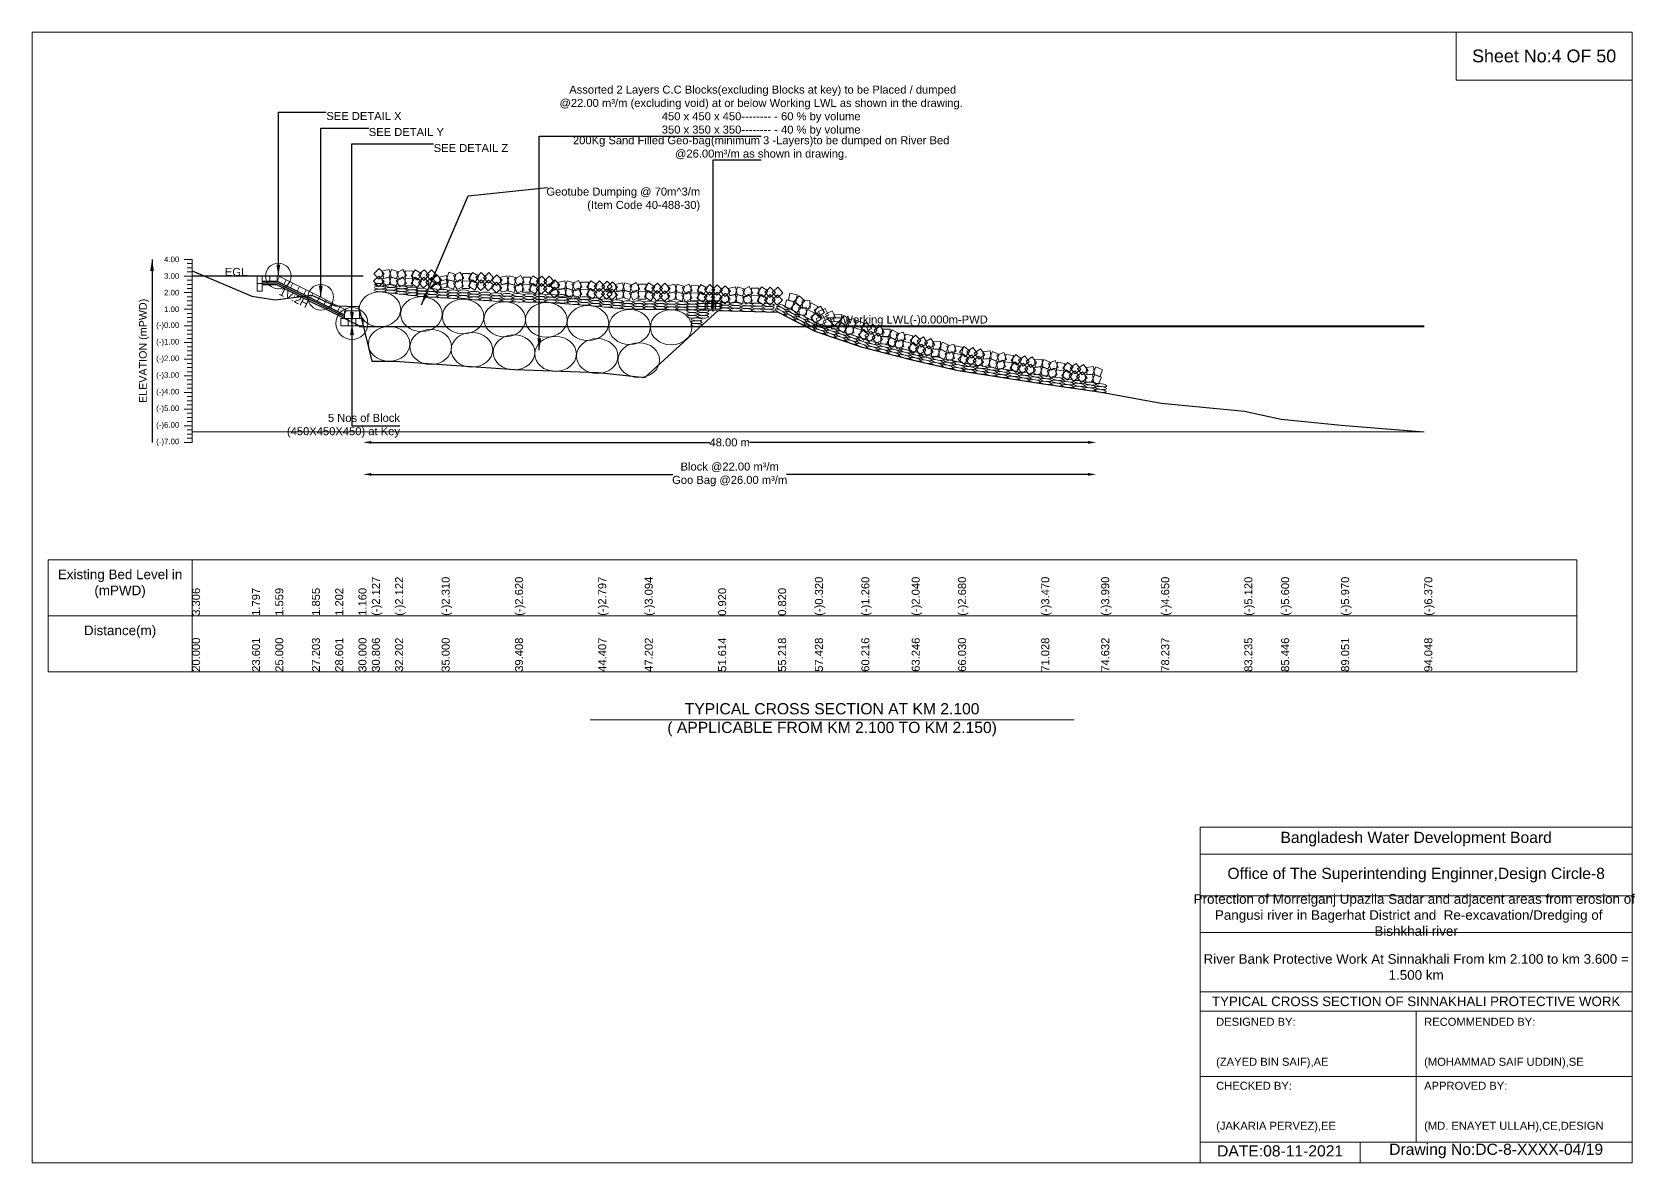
# Model space of a CAD drawing. Header units: inches. Extents: x 89000 to 380017, y -7071 to 0.
# Drawn here: x 145000 to 155017, y -7071 to 0 of the extents above; entities that cross this region are included whole.
import ezdxf

# ---------------------------------------------------------------- set-up
doc = ezdxf.new("R2010")
doc.units = ezdxf.units.IN
doc.header["$LTSCALE"] = 7
doc.header["$MEASUREMENT"] = 0
doc.header["$PDMODE"] = 3
for name, color, linetype, lineweight in [('Cross section Data Border', 7, 'Continuous', 9), ('Cross Section Labels', 7, 'Continuous', 9), ('Existing_Bed_Level for Xsection', 7, 'Continuous', 25), ('Long Section Labels', 7, 'Continuous', 9)]:
    doc.layers.add(name, color=color, linetype=linetype, lineweight=lineweight)
doc.styles.get("Standard").update_dxf_attribs({"font": 'arial.ttf'})
doc.dimstyles.new('Appron Lebeling Style', dxfattribs={"dimtxt": 50, "dimasz": 50, "dimexe": 0.18, "dimexo": 0.0625, "dimgap": 0.09, "dimtad": 0, "dimtih": 1, "dimtoh": 1, "dimdec": 4, "dimzin": 0, "dimdsep": 46, "dimtxsty": 'Standard', "dimcen": 0.09, "dimse1": 1, "dimse2": 1, "dimadec": 0, "dimazin": 0, "dimtfac": 1, "dimtdec": 4, "dimtofl": 0, "dimtmove": 0, "dimatfit": 3, "dimfxl": 1, "dimtolj": 1, "dimtzin": 0, "dimarcsym": 0})
doc.dimstyles.get("Standard").update_dxf_attribs({"dimtxt": 0.18, "dimasz": 0.18, "dimexe": 0.18, "dimexo": 0.0625, "dimgap": 0.09, "dimtad": 0, "dimtih": 1, "dimtoh": 1, "dimdec": 4, "dimzin": 0, "dimdsep": 46, "dimtxsty": 'Standard', "dimcen": 0.09, "dimadec": 0, "dimazin": 0, "dimtfac": 1, "dimtdec": 4, "dimtofl": 0, "dimtmove": 0, "dimatfit": 3, "dimfxl": 1, "dimtolj": 1, "dimtzin": 0, "dimarcsym": 0})

# ---------------------------------------------------------------- blocks, each defined once
blk = doc.blocks.new('*D33')
at = {"layer": 'Cross Section Labels', "color": 0, "lineweight": -2, "transparency": 16777216}
for p, q in [((147120, -2566), (149236, -2566)), ((151600, -2566), (149483, -2566))]:
    blk.add_line(p, q, dxfattribs=at)
at = {"layer": 'Cross Section Labels', "color": 0, "transparency": 16777216}
for points in [[(147120, -2557), (147120, -2574), (147070, -2566)], [(151600, -2557), (151600, -2574), (151650, -2566)]]:
    blk.add_solid(points, dxfattribs=at)
at = {"layer": 'Defpoints', "color": 0, "transparency": 16777216}
for p in [(147070, -1838), (151650, -2248), (151650, -2566)]:
    blk.add_point(p, dxfattribs=at)
at = {"layer": 'Cross Section Labels', "color": 0, "transparency": 16777216, "insert": (149360, -2566), "char_height": 50, "attachment_point": 5}
blk.add_mtext('\\A1;48.00 m', dxfattribs=at)
blk = doc.blocks.new('*D34')
at = {"layer": 'Cross Section Labels', "color": 0, "lineweight": -2, "transparency": 16777216}
for p, q in [((147120, -2766), (149004, -2766)), ((151600, -2766), (149715, -2766))]:
    blk.add_line(p, q, dxfattribs=at)
at = {"layer": 'Cross Section Labels', "color": 0, "transparency": 16777216}
for points in [[(147120, -2757), (147120, -2774), (147070, -2766)], [(151600, -2757), (151600, -2774), (151650, -2766)]]:
    blk.add_solid(points, dxfattribs=at)
at = {"layer": 'Defpoints', "color": 0, "transparency": 16777216}
for p in [(147070, -1838), (151650, -2248), (151650, -2766)]:
    blk.add_point(p, dxfattribs=at)
at = {"layer": 'Cross Section Labels', "color": 0, "transparency": 16777216, "insert": (149360, -2766), "char_height": 50, "attachment_point": 5}
blk.add_mtext('\\A1;Block @22.00 m³/m ^JGoo Bag @26.00 m³/m ', dxfattribs=at)

msp = doc.modelspace()

# ---------------------------------------------------------------- linework, layer by layer
at = {"layer": 'Cross section Data Border'}
msp.add_lwpolyline([(145100, -3300), (154654.46326, -3300), (154654.46326, -4000), (145100, -4000)], close=True, dxfattribs=at)
for points in [[(146000, -3300), (146000, -4000)], [(145100, -3650), (154654.46326, -3650)]]:
    msp.add_lwpolyline(points, dxfattribs=at)
at = {"layer": 'Cross Section Labels'}
for p, q in [((147174.07948, -1624.32), (147433.40111, -1654.43738)), ((147433.40111, -1654.43738), (147694.07948, -1669.43971)), ((147694.07948, -1669.43971), (147954.07948, -1687.53197)), ((147954.07948, -1687.53197), (148214.07948, -1690.19539)), ((148214.07948, -1690.19539), (148474.07948, -1710.42268)), ((148474.07948, -1710.42268), (148734.07948, -1734.6351)), ((148734.07948, -1734.6351), (148994.07948, -1736.66702)), ((148994.07948, -1736.66702), (149287.85097, -1741.84)), ((153700.97746, -2500), (146000, -2500))]:
    msp.add_line(p, q, dxfattribs=at)
for points in [[(145000, 0), (155000, 0), (155000, -7071), (145000, -7071)], [(153900, 0), (155000, 0), (155000, -300), (153900, -300)], [(150014.7762, -1837.52), (150064.7762, -1787.52), (149964.7762, -1787.52)]]:
    msp.add_lwpolyline(points, close=True, dxfattribs=at)
for points in [[(148488, -4300), (150000, -4300), (151512, -4300)], [(152300, -7071), (152300, -4971), (155000, -4971)], [(152300, -5141), (155000, -5141)], [(152300, -5401), (155000, -5401)], [(152300, -5631), (155000, -5631)], [(152300, -6001), (155000, -6001)], [(152300, -6121), (155000, -6121)], [(153650, -6121), (153650, -6941)], [(152300, -6531), (155000, -6531)], [(152300, -6941), (155000, -6941)], [(153300, -6941), (153300, -7071)]]:
    msp.add_lwpolyline(points, dxfattribs=at)
for centre, radius in [((146539.1762, -1525.52), 80), ((146804.3762, -1658.12), 80), ((146999.3762, -1821.92), 100)]:
    msp.add_circle(centre, radius, dxfattribs=at)
for centre in [(147174.07948, -1733.52), (147433.40111, -1763.63738), (147694.07948, -1778.63971), (147954.07948, -1796.73197), (148214.07948, -1799.39539), (148474.07948, -1819.62268), (148734.07948, -1843.8351), (148994.07948, -1845.86702), (147231.76719, -1949.528), (147491.76719, -1968.84689), (147749.13576, -1986.94627), (148011.76719, -2003.1239), (148271.76719, -2012.32958), (148531.76719, -2026.19383), (148791.76719, -2051.4462)]:
    msp.add_ellipse(centre, major_axis=(-130, 0), ratio=0.84, dxfattribs=at)
at = {"layer": 'Existing_Bed_Level for Xsection'}
for points in [[(146000, -1493.696), (146374.48813, -1650.632), (146520, -1675.384), (146749.10587, -1644.6), (146894.47273, -1712.512), (147040, -1716.88), (147123.80773, -2058.728), (147269.05838, -2058.208), (147560, -2077.76), (148018.44458, -2110), (148538.34949, -2128.408), (148828.97627, -2159.296), (149287.85097, -1741.84), (149662.64608, -1752.24), (149892.53447, -1870.8), (150182.49279, -1968.56), (150497.53753, -2049.68), (150787.15079, -2116.24), (151306.929, -2198.4), (151681.77299, -2252.48), (152056.62928, -2321.12), (152576.39925, -2370), (152806.37249, -2419.92), (153181.25693, -2458.4), (153700.97746, -2500)], [(147069.5762, -1525.52), (146000, -1525.52)], [(146438.21088, -1556.72), (146531.81088, -1556.72), (146952.5762, -1767.10266)], [(146438.21088, -1567.12), (146529.35577, -1567.12), (146952.5762, -1778.73021)], [(146438.21088, -1577.52), (146526.90067, -1577.52), (147046.90067, -1837.52)], [(147044.07948, -1840.328), (153700.97746, -1840.328)], [(149828.0044, -1837.52), (153700.97746, -1837.52)]]:
    msp.add_lwpolyline(points, dxfattribs=at)
at = {"layer": 'Long Section Labels'}
for points in [[(146000, -1421.52), (145950, -1421.52)], [(146000, -1447.52), (145970, -1447.52)], [(146000, -1473.52), (145970, -1473.52)], [(146000, -1499.52), (145970, -1499.52)], [(146000, -2565.52), (146000, -2461.52), (146000, -2357.52), (146000, -2253.52), (146000, -2149.52), (146000, -2045.52), (146000, -1941.52), (146000, -1837.52), (146000, -1733.52), (146000, -1629.52), (146000, -1525.52), (146000, -1421.52)], [(146000, -1525.52), (145950, -1525.52)], [(146000, -1551.52), (145970, -1551.52)], [(146000, -1577.52), (145970, -1577.52)], [(146000, -1629.52), (145950, -1629.52)], [(146000, -1603.52), (145970, -1603.52)], [(146000, -1655.52), (145970, -1655.52)], [(146000, -1681.52), (145970, -1681.52)], [(146000, -1733.52), (145950, -1733.52)], [(146000, -1707.52), (145970, -1707.52)], [(146000, -1759.52), (145970, -1759.52)], [(146000, -1785.52), (145970, -1785.52)], [(146000, -1837.52), (145950, -1837.52)], [(146000, -1811.52), (145970, -1811.52)], [(146000, -1863.52), (145970, -1863.52)], [(146000, -1889.52), (145970, -1889.52)], [(146000, -1941.52), (145950, -1941.52)], [(146000, -1915.52), (145970, -1915.52)], [(146000, -1967.52), (145970, -1967.52)], [(146000, -1993.52), (145970, -1993.52)], [(146000, -2045.52), (145950, -2045.52)], [(146000, -2019.52), (145970, -2019.52)], [(146000, -2071.52), (145970, -2071.52)], [(146000, -2097.52), (145970, -2097.52)], [(146000, -2149.52), (145950, -2149.52)], [(146000, -2123.52), (145970, -2123.52)], [(146000, -2175.52), (145970, -2175.52)], [(146000, -2201.52), (145970, -2201.52)], [(146000, -2253.52), (145950, -2253.52)], [(146000, -2227.52), (145970, -2227.52)], [(146000, -2279.52), (145970, -2279.52)], [(146000, -2357.52), (145950, -2357.52)], [(146000, -2305.52), (145970, -2305.52)], [(146000, -2331.52), (145970, -2331.52)], [(146000, -2383.52), (145970, -2383.52)], [(146000, -2461.52), (145950, -2461.52)], [(146000, -2409.52), (145970, -2409.52)], [(146000, -2435.52), (145970, -2435.52)], [(146000, -2487.52), (145970, -2487.52)], [(146000, -2565.52), (145950, -2565.52)], [(146000, -2513.52), (145970, -2513.52)], [(146000, -2539.52), (145970, -2539.52)]]:
    msp.add_lwpolyline(points, dxfattribs=at)
for points in [[(147201.43751, -1512.62733), (147169.26203, -1478.64235), (147135.27706, -1510.81784), (147167.45254, -1544.80281)], [(147232.46849, -1484.82819), (147186.94676, -1495.69149), (147197.81006, -1541.21323), (147243.3318, -1530.34993)], [(147291.03139, -1498.57969), (147246.18212, -1485.20872), (147232.81115, -1530.05799), (147277.66042, -1543.42896)], [(147318.17059, -1483.90751), (147276.9938, -1506.14964), (147299.23594, -1547.32643), (147340.41272, -1525.0843)], [(147379.52532, -1494.17317), (147332.74332, -1492.87504), (147331.44519, -1539.65703), (147378.22719, -1540.95516)], [(147434.45292, -1510.5189), (147394.57292, -1486.02756), (147370.08158, -1525.90756), (147409.96158, -1550.3989)], [(147449.98033, -1486.43186), (147415.96975, -1518.58027), (147448.11815, -1552.59086), (147482.12874, -1520.44245)], [(147528.91146, -1521.71423), (147496.73598, -1487.72926), (147462.75101, -1519.90474), (147494.92649, -1553.88972)], [(147648.82841, -1515.10918), (147603.97913, -1501.73821), (147590.60817, -1546.58749), (147635.45744, -1559.95845)], [(147675.96761, -1500.437), (147634.79082, -1522.67914), (147657.03295, -1563.85592), (147698.20974, -1541.61379)], [(147792.24993, -1527.04839), (147752.36993, -1502.55705), (147727.8786, -1542.43705), (147767.7586, -1566.92839)], [(146438.21088, -1525.52), (146407.01088, -1525.52), (146407.01088, -1572.32), (146438.21088, -1572.32)], [(146438.21088, -1572.32), (146407.01088, -1572.32), (146407.01088, -1619.12), (146438.21088, -1619.12)], [(146485.01088, -1525.52), (146438.21088, -1525.52), (146438.21088, -1556.72), (146485.01088, -1556.72)], [(146531.81088, -1525.52), (146485.01088, -1525.52), (146485.01088, -1556.72), (146531.81088, -1556.72)], [(146587.62314, -1549.74347), (146545.76394, -1528.81387), (146531.81088, -1556.72), (146573.67007, -1577.6496)], [(146629.48233, -1570.67306), (146587.62314, -1549.74347), (146573.67007, -1577.6496), (146615.52926, -1598.57919)], [(146671.34152, -1591.60266), (146629.48233, -1570.67306), (146615.52926, -1598.57919), (146657.38846, -1619.50879)], [(146713.20071, -1612.53226), (146671.34152, -1591.60266), (146657.38846, -1619.50879), (146699.24765, -1640.43839)], [(147200.13938, -1559.40932), (147167.9639, -1525.42435), (147133.97893, -1557.59983), (147166.15441, -1591.5848)], [(147231.17036, -1531.61018), (147185.64863, -1542.47349), (147196.51193, -1587.99523), (147242.03367, -1577.13192)], [(147289.73326, -1545.36168), (147244.88399, -1531.99071), (147231.51302, -1576.83999), (147276.36229, -1590.21095)], [(147316.87246, -1530.68951), (147275.69567, -1552.93164), (147297.93781, -1594.10842), (147339.11459, -1571.86629)], [(147378.22719, -1540.95516), (147331.44519, -1539.65703), (147330.14706, -1586.43902), (147376.92906, -1587.73715)], [(147433.15479, -1557.30089), (147393.27479, -1532.80955), (147368.78345, -1572.68956), (147408.66345, -1597.18089)], [(147448.6822, -1533.21386), (147414.67162, -1565.36227), (147446.82002, -1599.37285), (147480.83061, -1567.22444)], [(147527.61333, -1568.49623), (147495.43785, -1534.51126), (147461.45288, -1566.68674), (147493.62836, -1600.67171)], [(147557.9364, -1596.1245), (147525.76092, -1562.13953), (147491.77595, -1594.31501), (147523.95143, -1628.29998)], [(147559.23453, -1549.34251), (147527.05905, -1515.35754), (147493.07407, -1547.53302), (147525.24956, -1581.51799)], [(147588.96738, -1548.13967), (147543.44564, -1559.00298), (147554.30895, -1604.52472), (147599.83069, -1593.66141)], [(147590.26551, -1521.54337), (147544.74377, -1532.40668), (147555.60708, -1577.92841), (147601.12882, -1567.06511)], [(147647.53028, -1561.89117), (147602.681, -1548.52021), (147589.31004, -1593.36948), (147634.15931, -1606.74044)], [(147674.66948, -1547.219), (147633.49269, -1569.46113), (147655.73482, -1610.63791), (147696.91161, -1588.39578)], [(147736.02421, -1557.48465), (147689.24221, -1556.18652), (147687.94408, -1602.96852), (147734.72608, -1604.26665)], [(147737.32234, -1510.70266), (147690.54034, -1509.40453), (147689.24221, -1556.18652), (147736.02421, -1557.48465)], [(147790.95181, -1573.83038), (147751.0718, -1549.33905), (147726.58047, -1589.21905), (147766.46047, -1613.71038)], [(147806.47922, -1549.74335), (147772.46863, -1581.89176), (147804.61704, -1615.90234), (147838.62763, -1583.75393)], [(147807.77735, -1502.96136), (147773.76676, -1535.10976), (147805.91517, -1569.12035), (147839.92576, -1536.97194)], [(147885.41035, -1585.02572), (147853.23487, -1551.04075), (147819.2499, -1583.21623), (147851.42538, -1617.2012)], [(147886.70848, -1538.24373), (147854.533, -1504.25875), (147820.54803, -1536.43424), (147852.72351, -1570.41921)], [(147935.79559, -1598.62569), (147903.6201, -1564.64072), (147869.63513, -1596.8162), (147901.81061, -1630.80117)], [(147937.09372, -1551.8437), (147904.91823, -1517.85873), (147870.93326, -1550.03421), (147903.10874, -1584.01918)], [(147966.82657, -1570.82656), (147921.30483, -1581.68986), (147932.16814, -1627.2116), (147977.68987, -1616.34829)], [(147968.1247, -1524.04456), (147922.60296, -1534.90787), (147933.46627, -1580.42961), (147978.988, -1569.5663)], [(148025.38946, -1584.57805), (147980.54019, -1571.20709), (147967.16923, -1616.05636), (148012.0185, -1629.42733)], [(148026.68759, -1537.79606), (147981.83832, -1524.42509), (147968.46736, -1569.27437), (148013.31663, -1582.64533)], [(148052.52867, -1569.90588), (148011.35188, -1592.14801), (148033.59401, -1633.32479), (148074.7708, -1611.08266)], [(148053.82679, -1523.12389), (148012.65001, -1545.36602), (148034.89214, -1586.5428), (148076.06893, -1564.30067)], [(148113.88339, -1580.17153), (148067.1014, -1578.8734), (148065.80327, -1625.6554), (148112.58526, -1626.95353)], [(148115.18152, -1533.38954), (148068.39953, -1532.09141), (148067.1014, -1578.8734), (148113.88339, -1580.17153)], [(148168.81099, -1596.51726), (148128.93099, -1572.02593), (148104.43966, -1611.90593), (148144.31966, -1636.39726)], [(148170.10912, -1549.73527), (148130.22912, -1525.24394), (148105.73779, -1565.12394), (148145.61779, -1589.61527)], [(148184.3384, -1572.43023), (148150.32782, -1604.57864), (148182.47623, -1638.58922), (148216.48681, -1606.44081)], [(148185.63653, -1525.64824), (148151.62595, -1557.79665), (148183.77436, -1591.80723), (148217.78494, -1559.65882)], [(148263.26954, -1607.7126), (148231.09406, -1573.72763), (148197.10908, -1605.90311), (148229.28456, -1639.88808)], [(148264.56767, -1560.93061), (148232.39218, -1526.94564), (148198.40721, -1559.12112), (148230.58269, -1593.10609)], [(148297.25451, -1629.43327), (148265.07903, -1595.4483), (148231.09406, -1627.62378), (148263.26954, -1661.60875)], [(148298.55264, -1582.65128), (148266.37716, -1548.6663), (148232.39218, -1580.84179), (148264.56767, -1614.82676)], [(148328.28549, -1601.63413), (148282.76375, -1612.49744), (148293.62706, -1658.01918), (148339.1488, -1647.15587)], [(148329.58362, -1554.85214), (148284.06188, -1565.71545), (148294.92519, -1611.23718), (148340.44693, -1600.37388)], [(148386.84839, -1615.38563), (148341.99911, -1602.01467), (148328.62815, -1646.86394), (148373.47742, -1660.2349)], [(148388.14652, -1568.60364), (148343.29724, -1555.23267), (148329.92628, -1600.08195), (148374.77555, -1613.45291)], [(148413.98759, -1600.71346), (148372.8108, -1622.95559), (148395.05293, -1664.13237), (148436.22972, -1641.89024)], [(148415.28572, -1553.93146), (148374.10893, -1576.17359), (148396.35106, -1617.35038), (148437.52785, -1595.10825)], [(148476.64045, -1564.19712), (148429.85845, -1562.89899), (148428.56032, -1609.68098), (148475.34232, -1610.97911)], [(148531.56804, -1580.54285), (148491.68804, -1556.05151), (148467.19671, -1595.93151), (148507.07671, -1620.42285)], [(148547.09546, -1556.45581), (148513.08487, -1588.60422), (148545.23328, -1622.61481), (148579.24387, -1590.4664)], [(148626.02659, -1591.73819), (148593.85111, -1557.75321), (148559.86614, -1589.9287), (148592.04162, -1623.91367)], [(148659.61831, -1595.38233), (148627.44282, -1561.39736), (148593.45785, -1593.57284), (148625.63333, -1627.55782)], [(148690.64929, -1567.5832), (148645.12755, -1578.4465), (148655.99086, -1623.96824), (148701.51259, -1613.10493)], [(148749.21218, -1581.33469), (148704.36291, -1567.96373), (148690.99195, -1612.813), (148735.84122, -1626.18397)], [(148776.35138, -1566.66252), (148735.1746, -1588.90465), (148757.41673, -1630.08144), (148798.59352, -1607.8393)], [(148837.70611, -1576.92818), (148790.92412, -1575.63005), (148789.62599, -1622.41204), (148836.40798, -1623.71017)], [(148892.63371, -1593.2739), (148852.75371, -1568.78257), (148828.26238, -1608.66257), (148868.14238, -1633.15391)], [(148908.16112, -1569.18687), (148874.15054, -1601.33528), (148906.29895, -1635.34586), (148940.30953, -1603.19745)], [(148987.09226, -1604.46924), (148954.91678, -1570.48427), (148920.9318, -1602.65975), (148953.10728, -1636.64472)], [(148987.09226, -1604.46924), (148954.91678, -1570.48427), (148920.9318, -1602.65975), (148953.10728, -1636.64472)], [(149018.12324, -1576.67011), (148972.6015, -1587.53341), (148983.46481, -1633.05515), (149028.98654, -1622.19184)], [(149076.68613, -1590.4216), (149031.83686, -1577.05064), (149018.4659, -1621.89991), (149063.31517, -1635.27088)], [(149103.82534, -1575.74943), (149062.64855, -1597.99156), (149084.89068, -1639.16834), (149126.06747, -1616.92621)], [(149165.18006, -1586.01508), (149118.39807, -1584.71695), (149117.09994, -1631.49895), (149163.88193, -1632.79708)], [(149220.10766, -1602.36081), (149180.22766, -1577.86948), (149155.73633, -1617.74948), (149195.61633, -1642.24081)], [(149235.63507, -1578.27378), (149201.62449, -1610.42219), (149233.7729, -1644.43277), (149267.78348, -1612.28436)], [(149314.56621, -1613.55615), (149282.39073, -1579.57118), (149248.40575, -1611.74666), (149280.58123, -1645.73163)], [(149364.70373, -1620.67193), (149332.52825, -1586.68696), (149298.54327, -1618.86244), (149330.71876, -1652.84741)], [(149395.73471, -1592.87279), (149350.21297, -1603.7361), (149361.07628, -1649.25784), (149406.59802, -1638.39453)], [(149454.29761, -1606.62429), (149409.44833, -1593.25333), (149396.07737, -1638.1026), (149440.92664, -1651.47356)], [(149481.43681, -1591.95212), (149440.26002, -1614.19425), (149462.50215, -1655.37103), (149503.67894, -1633.1289)], [(149542.79153, -1602.21777), (149496.00954, -1600.91964), (149494.71141, -1647.70164), (149541.4934, -1648.99977)], [(149597.71913, -1618.5635), (149557.83913, -1594.07217), (149533.3478, -1633.95217), (149573.2278, -1658.4435)], [(149613.24655, -1594.47647), (149579.23596, -1626.62488), (149611.38437, -1660.63546), (149645.39496, -1628.48705)], [(149692.17768, -1629.75884), (149660.0022, -1595.77387), (149626.01722, -1627.94935), (149658.19271, -1661.93432)], [(146755.05991, -1633.46185), (146713.20071, -1612.53226), (146699.24765, -1640.43839), (146741.10684, -1661.36798)], [(146796.9191, -1654.39145), (146755.05991, -1633.46185), (146741.10684, -1661.36798), (146782.96604, -1682.29758)], [(146838.77829, -1675.32105), (146796.9191, -1654.39145), (146782.96604, -1682.29758), (146824.82523, -1703.22717)], [(146880.63748, -1696.25064), (146838.77829, -1675.32105), (146824.82523, -1703.22717), (146866.68442, -1724.15677)], [(146922.49668, -1717.18024), (146880.63748, -1696.25064), (146866.68442, -1724.15677), (146908.54361, -1745.08637)], [(148475.34232, -1610.97911), (148428.56032, -1609.68098), (148427.26219, -1656.46298), (148474.04419, -1657.76111)], [(148530.26992, -1627.32484), (148490.38991, -1602.83351), (148465.89858, -1642.71351), (148505.77858, -1667.20484)], [(148545.79733, -1603.23781), (148511.78674, -1635.38622), (148543.93515, -1669.3968), (148577.94574, -1637.24839)], [(148624.72846, -1638.52018), (148592.55298, -1604.53521), (148558.56801, -1636.71069), (148590.74349, -1670.69566)], [(148658.32018, -1642.16433), (148626.14469, -1608.17935), (148592.15972, -1640.35484), (148624.3352, -1674.33981)], [(148689.35116, -1614.36519), (148643.82942, -1625.22849), (148654.69273, -1670.75023), (148700.21446, -1659.88693)], [(148747.91405, -1628.11669), (148703.06478, -1614.74572), (148689.69382, -1659.59499), (148734.54309, -1672.96596)], [(148775.05326, -1613.44451), (148733.87647, -1635.68664), (148756.1186, -1676.86343), (148797.29539, -1654.6213)], [(148836.40798, -1623.71017), (148789.62599, -1622.41204), (148788.32786, -1669.19403), (148835.10985, -1670.49216)], [(148891.33558, -1640.0559), (148851.45558, -1615.56456), (148826.96425, -1655.44456), (148866.84425, -1679.9359)], [(148906.86299, -1615.96886), (148872.85241, -1648.11727), (148905.00082, -1682.12786), (148939.0114, -1649.97945)], [(148985.79413, -1651.25123), (148953.61865, -1617.26626), (148919.63367, -1649.44174), (148951.80915, -1683.42672)], [(148985.79413, -1651.25123), (148953.61865, -1617.26626), (148919.63367, -1649.44174), (148951.80915, -1683.42672)], [(149016.82511, -1623.4521), (148971.30337, -1634.3154), (148982.16668, -1679.83714), (149027.68841, -1668.97384)], [(149075.388, -1637.2036), (149030.53873, -1623.83263), (149017.16777, -1668.6819), (149062.01704, -1682.05287)], [(149102.52721, -1622.53142), (149061.35042, -1644.77355), (149083.59255, -1685.95034), (149124.76934, -1663.70821)], [(149163.88193, -1632.79708), (149117.09994, -1631.49895), (149115.80181, -1678.28094), (149162.5838, -1679.57907)], [(149218.80953, -1649.14281), (149178.92953, -1624.65147), (149154.4382, -1664.53147), (149194.3182, -1689.02281)], [(149234.33694, -1625.05577), (149200.32636, -1657.20418), (149232.47477, -1691.21477), (149266.48535, -1659.06636)], [(149313.26808, -1660.33814), (149281.0926, -1626.35317), (149247.10762, -1658.52865), (149279.28311, -1692.51363)], [(149363.4056, -1667.45392), (149331.23012, -1633.46895), (149297.24514, -1665.64443), (149329.42063, -1699.62941)], [(149394.43658, -1639.65479), (149348.91484, -1650.51809), (149359.77815, -1696.03983), (149405.29989, -1685.17652)], [(149452.99948, -1653.40628), (149408.1502, -1640.03532), (149394.77924, -1684.88459), (149439.62851, -1698.25556)], [(149480.13868, -1638.73411), (149438.96189, -1660.97624), (149461.20402, -1702.15303), (149502.38081, -1679.91089)], [(149541.4934, -1648.99977), (149494.71141, -1647.70164), (149493.41328, -1694.48363), (149540.19528, -1695.78176)], [(149596.421, -1665.34549), (149556.541, -1640.85416), (149532.04967, -1680.73416), (149571.92967, -1705.2255)], [(149611.94842, -1641.25846), (149577.93783, -1673.40687), (149610.08624, -1707.41745), (149644.09683, -1675.26904)], [(149690.87955, -1676.54083), (149658.70407, -1642.55586), (149624.7191, -1674.73134), (149656.89458, -1708.71631)], [(149760.92144, -1684.66688), (149715.19049, -1674.72103), (149705.24465, -1720.45199), (149750.9756, -1730.39783)], [(149782.37278, -1643.07264), (149736.64182, -1633.1268), (149726.69598, -1678.85775), (149772.42693, -1688.8036)], [(149807.73295, -1722.44782), (149773.11433, -1690.9551), (149741.62161, -1725.57371), (149776.24023, -1757.06643)], [(149829.18428, -1680.85358), (149794.56567, -1649.36086), (149763.07294, -1683.97948), (149797.69156, -1715.4722)], [(149860.00131, -1679.39767), (149813.25266, -1681.5894), (149815.44438, -1728.33805), (149862.19303, -1726.14633)], [(149910.83986, -1715.24775), (149869.24563, -1693.79641), (149847.7943, -1735.39065), (149889.38853, -1756.84198)], [(146964.35587, -1738.10983), (146922.49668, -1717.18024), (146908.54361, -1745.08637), (146950.40281, -1766.01596)], [(146975.9762, -1790.72), (146929.1762, -1790.72), (146929.1762, -1837.52), (146975.9762, -1837.52)], [(146999.3762, -1743.92), (146952.5762, -1743.92), (146952.5762, -1790.72), (146999.3762, -1790.72)], [(147022.7762, -1790.72), (146975.9762, -1790.72), (146975.9762, -1837.52), (147022.7762, -1837.52)], [(147046.1762, -1743.92), (146999.3762, -1743.92), (146999.3762, -1790.72), (147046.1762, -1790.72)], [(147069.5762, -1790.72), (147022.7762, -1790.72), (147022.7762, -1837.52), (147069.5762, -1837.52)], [(149838.54998, -1720.99191), (149791.80132, -1723.18363), (149793.99305, -1769.93229), (149840.7417, -1767.74056)], [(149889.38853, -1756.84198), (149847.7943, -1735.39065), (149826.34296, -1776.98488), (149867.9372, -1798.43621)], [(149931.79945, -1795.38466), (149906.47988, -1756.0253), (149867.12052, -1781.34487), (149892.44008, -1820.70423)], [(149953.25078, -1753.79043), (149927.93121, -1714.43106), (149888.57185, -1739.75063), (149913.89142, -1779.10999)], [(149941.91567, -1771.85853), (149899.9766, -1792.62761), (149920.74569, -1834.56668), (149962.68475, -1813.79759)], [(149956.86745, -1727.51121), (149914.92839, -1748.2803), (149935.69747, -1790.21936), (149977.63653, -1769.45028)], [(150007.04049, -1828.7244), (149986.23801, -1786.80189), (149944.3155, -1807.60436), (149965.11797, -1849.52688)], [(150021.99227, -1784.37709), (150001.18979, -1742.45457), (149959.26728, -1763.25705), (149980.06975, -1805.17956)], [(150059.8079, -1766.89305), (150013.10129, -1763.93804), (150010.14627, -1810.64465), (150056.85289, -1813.59966)], [(150111.76903, -1797.20405), (150072.80783, -1771.276), (150046.87977, -1810.23721), (150085.84098, -1836.16526)], [(150142.01659, -1791.12998), (150096.12928, -1800.32754), (150105.32684, -1846.21485), (150151.21415, -1837.01728)], [(150044.85612, -1811.24036), (149998.1495, -1808.28535), (149995.19449, -1854.99196), (150041.90111, -1857.94698)], [(150096.81725, -1841.55137), (150057.85604, -1815.62331), (150031.92799, -1854.58452), (150070.8892, -1880.51258)], [(150127.06481, -1835.47729), (150081.1775, -1844.67485), (150090.37506, -1890.56216), (150136.26237, -1881.3646)], [(150182.71679, -1863.27374), (150138.36948, -1848.32196), (150123.4177, -1892.66927), (150167.76501, -1907.62105)], [(150197.66858, -1818.92643), (150153.32126, -1803.97465), (150138.36948, -1848.32196), (150182.71679, -1863.27374)], [(150230.44195, -1894.99965), (150199.49092, -1859.89589), (150164.38717, -1890.84693), (150195.3382, -1925.95068)], [(150245.39374, -1850.65233), (150214.4427, -1815.54858), (150179.33895, -1846.49961), (150210.28998, -1881.60337)], [(150245.43143, -1871.66058), (150205.12291, -1895.44005), (150228.90238, -1935.74857), (150269.2109, -1911.9691)], [(150257.10119, -1826.33888), (150216.79267, -1850.11835), (150240.57214, -1890.42687), (150280.88066, -1866.6474)], [(150314.53918, -1923.61334), (150290.72762, -1883.32377), (150250.43805, -1907.13533), (150274.24961, -1947.4249)], [(150326.20894, -1878.29164), (150302.39738, -1838.00207), (150262.10781, -1861.81363), (150285.91937, -1902.1032)], [(150362.64521, -1858.08987), (150315.84755, -1858.55725), (150316.31493, -1905.35492), (150363.1126, -1904.88753)], [(150416.6832, -1884.52115), (150375.93077, -1861.51073), (150352.92035, -1902.26316), (150393.67278, -1925.27358)], [(150446.40577, -1876.25207), (150401.31364, -1888.77962), (150413.84118, -1933.87175), (150458.93332, -1921.34421)], [(150503.94091, -1899.9057), (150458.61921, -1888.23594), (150446.94945, -1933.55765), (150492.27115, -1945.22741)], [(150553.8577, -1928.05777), (150520.42322, -1895.31062), (150487.67607, -1928.7451), (150521.11055, -1961.49225)], [(150350.97545, -1903.41157), (150304.17779, -1903.87896), (150304.64517, -1950.67662), (150351.44284, -1950.20924)], [(150405.01344, -1929.84285), (150364.26101, -1906.83243), (150341.25059, -1947.58486), (150382.00302, -1970.59528)], [(150434.73601, -1921.57378), (150389.64388, -1934.10132), (150402.17142, -1979.19346), (150447.26356, -1966.66591)], [(150492.27115, -1945.22741), (150446.94945, -1933.55765), (150435.27969, -1978.87935), (150480.60139, -1990.54911)], [(150542.18794, -1973.37947), (150508.75346, -1940.63232), (150476.00631, -1974.0668), (150509.44079, -2006.81395)], [(150560.14603, -1951.68085), (150520.47211, -1976.50463), (150545.29589, -2016.17855), (150584.96981, -1991.35477)], [(150570.62851, -1906.06991), (150530.95459, -1930.89369), (150555.77837, -1970.56761), (150595.45229, -1945.74383)], [(150630.58665, -2001.81156), (150605.73129, -1962.15742), (150566.07715, -1987.01278), (150590.93251, -2026.66692)], [(150641.06913, -1956.20062), (150616.21376, -1916.54648), (150576.55962, -1941.40185), (150601.41499, -1981.05599)], [(150666.48306, -1980.66536), (150619.71355, -1982.35443), (150621.40262, -2029.12394), (150668.17213, -2027.43487)], [(150676.96553, -1935.05442), (150630.19602, -1936.74349), (150631.88509, -1983.513), (150678.6546, -1981.82393)], [(150721.19272, -2005.67675), (150679.8534, -1983.73818), (150657.91483, -2025.0775), (150699.25415, -2047.01607)], [(150731.67519, -1960.06581), (150690.33588, -1938.12724), (150668.39731, -1979.46656), (150709.73663, -2001.40513)], [(150750.68926, -1996.63447), (150705.93958, -2010.33505), (150719.64017, -2055.08473), (150764.38985, -2041.38415)], [(150761.17174, -1951.02353), (150716.42206, -1964.72411), (150730.12264, -2009.4738), (150774.87232, -1995.77321)], [(150819.30484, -1973.16691), (150773.6939, -1962.68443), (150763.21142, -2008.29537), (150808.82236, -2018.77785)], [(150861.71296, -1994.56504), (150825.3158, -1965.14589), (150795.89664, -2001.54305), (150832.2938, -2030.9622)], [(150880.2106, -1972.67617), (150842.34616, -2000.18115), (150869.85115, -2038.04559), (150907.71559, -2010.54061)], [(150953.94578, -2017.82142), (150926.41065, -1979.97889), (150888.56812, -2007.51402), (150916.10325, -2045.35655)], [(150988.29576, -1994.24616), (150941.75463, -1999.16182), (150946.6703, -2045.70295), (150993.21142, -2040.78729)], [(151044.60242, -2015.41871), (151001.84642, -1996.38808), (150982.81579, -2039.14408), (151025.57179, -2058.1747)], [(150808.82236, -2018.77785), (150763.21142, -2008.29537), (150752.72894, -2053.90631), (150798.33988, -2064.38878)], [(150854.40612, -2040.79112), (150818.00896, -2011.37196), (150788.5898, -2047.76912), (150824.98696, -2077.18828)], [(150872.90377, -2018.90225), (150835.03933, -2046.40723), (150862.54431, -2084.27167), (150900.40875, -2056.76669)], [(150946.63894, -2064.04749), (150919.10381, -2026.20497), (150881.26129, -2053.7401), (150908.79642, -2091.58262)], [(150980.98892, -2040.47224), (150934.4478, -2045.3879), (150939.36346, -2091.92903), (150985.90458, -2087.01336)], [(151037.29558, -2061.64478), (150994.53958, -2042.61416), (150975.50895, -2085.37015), (151018.26495, -2104.40078)], [(151066.09707, -2050.58661), (151022.40065, -2067.34558), (151039.15962, -2111.042), (151082.85604, -2094.28303)], [(151073.4039, -2004.36053), (151029.70749, -2021.1195), (151046.46646, -2064.81592), (151090.16287, -2048.05695)], [(151125.62088, -2068.66152), (151079.3948, -2061.35468), (151072.08796, -2107.58076), (151118.31404, -2114.8876)], [(151132.92771, -2022.43545), (151086.70164, -2015.12861), (151079.3948, -2061.35468), (151125.62088, -2068.66152)], [(151177.98865, -2091.93898), (151141.59149, -2062.51982), (151112.17234, -2098.91698), (151148.5695, -2128.33614)], [(151185.29549, -2045.7129), (151148.89833, -2016.29374), (151119.47918, -2052.6909), (151155.87634, -2082.11006)], [(151196.4863, -2070.0501), (151158.62186, -2097.55509), (151186.12684, -2135.41953), (151223.99129, -2107.91454)], [(151203.79314, -2023.82403), (151165.9287, -2051.32901), (151193.43368, -2089.19345), (151231.29812, -2061.68847)], [(151270.22148, -2115.19535), (151242.68635, -2077.35282), (151204.84382, -2104.88795), (151232.37895, -2142.73048)], [(151277.52831, -2068.96927), (151249.99318, -2031.12675), (151212.15066, -2058.66188), (151239.68579, -2096.5044)], [(151304.57146, -2091.62009), (151258.03033, -2096.53576), (151262.946, -2143.07688), (151309.48712, -2138.16122)], [(151311.87829, -2045.39402), (151265.33717, -2050.30968), (151270.25283, -2096.85081), (151316.79396, -2091.93514)], [(151359.71877, -2112.07291), (151316.71003, -2093.62058), (151298.25771, -2136.62933), (151341.26645, -2155.08165)], [(151366.40157, -2065.7525), (151323.39283, -2047.30018), (151304.94051, -2090.30892), (151347.94925, -2108.76124)], [(151388.36852, -2100.62734), (151344.90207, -2117.97405), (151362.24878, -2161.44049), (151405.71522, -2144.09379)], [(151395.05132, -2054.30693), (151351.58487, -2071.65364), (151368.93158, -2115.12008), (151412.39802, -2097.77338)], [(151454.81346, -2071.57751), (151408.49305, -2064.89471), (151401.81025, -2111.21511), (151448.13066, -2117.89791)], [(151507.49038, -2094.14665), (151470.6998, -2065.22099), (151441.77415, -2102.01157), (151478.56472, -2130.93723)], [(151525.69116, -2072.01032), (151488.20108, -2100.02342), (151516.21417, -2137.5135), (151553.70426, -2109.5004)], [(151600.02843, -2116.15712), (151571.98549, -2078.68936), (151534.51772, -2106.7323), (151562.56067, -2144.20006)], [(151634.05737, -2092.12079), (151587.58676, -2097.66363), (151593.1296, -2144.13423), (151639.6002, -2138.59139)], [(151690.64442, -2112.5321), (151647.63568, -2094.07978), (151629.18336, -2137.08852), (151672.1921, -2155.54084)], [(151448.13066, -2117.89791), (151401.81025, -2111.21511), (151395.12745, -2157.53552), (151441.44786, -2164.21832)], [(151500.80758, -2140.46706), (151464.017, -2111.5414), (151435.09135, -2148.33198), (151471.88192, -2177.25763)], [(151519.00836, -2118.33073), (151481.51828, -2146.34382), (151509.53137, -2183.83391), (151547.02146, -2155.82081)], [(151593.34563, -2162.47753), (151565.30269, -2125.00977), (151527.83492, -2153.05271), (151555.87786, -2190.52047)], [(151627.37457, -2138.4412), (151580.90396, -2143.98404), (151586.4468, -2190.45464), (151632.9174, -2184.9118)], [(151683.96162, -2158.85251), (151640.95288, -2140.40019), (151622.50056, -2183.40893), (151665.5093, -2201.86125)]]:
    msp.add_lwpolyline(points, close=True, dxfattribs=at)
for centre, major_axis in [((147174.81469, -1597.82434), (34.59788, -0.96004)), ((147175.3051, -1580.15115), (34.59788, -0.96004)), ((147243.31593, -1605.78002), (34.59788, -0.96004)), ((147243.80633, -1588.10682), (34.59788, -0.96004)), ((147309.4978, -1595.73617), (34.59788, -0.96004)), ((147377.14631, -1603.5928), (34.59788, -0.96004)), ((147434.62673, -1610.26853), (34.59788, -0.96004)), ((147174.32429, -1615.49754), (34.59788, -0.96004)), ((147242.82552, -1623.45321), (34.59788, -0.96004)), ((147308.51699, -1631.08256), (34.59788, -0.96004)), ((147309.0074, -1613.40936), (34.59788, -0.96004)), ((147376.16551, -1638.9392), (34.59788, -0.96004)), ((147376.65591, -1621.266), (34.59788, -0.96004)), ((147433.64592, -1645.61492), (34.59788, -0.96004)), ((147434.13632, -1627.94173), (34.59788, -0.96004)), ((147499.82941, -1649.42386), (34.59788, -0.96004)), ((147500.31981, -1631.75066), (34.59788, -0.96004)), ((147500.81022, -1614.07746), (34.59788, -0.96004)), ((147567.31785, -1653.30789), (34.59788, -0.96004)), ((147567.80825, -1635.63469), (34.59788, -0.96004)), ((147568.29866, -1617.96149), (34.59788, -0.96004)), ((147630.05736, -1656.91862), (34.59788, -0.96004)), ((147630.54777, -1639.24542), (34.59788, -0.96004)), ((147631.03817, -1621.57222), (34.59788, -0.96004)), ((147694.58166, -1656.91862), (34.59788, -0.96004)), ((147695.07206, -1639.24542), (34.59788, -0.96004)), ((147695.56247, -1621.57222), (34.59788, -0.96004)), ((147763.84004, -1665.45454), (34.59788, -0.96004)), ((147764.33044, -1647.78135), (34.59788, -0.96004)), ((147764.82085, -1630.10815), (34.59788, -0.96004)), ((147832.10151, -1670.20456), (34.59788, -0.96004)), ((147832.59191, -1652.53136), (34.59788, -0.96004)), ((147833.08232, -1634.85817), (34.59788, -0.96004)), ((147900.585, -1674.97003), (34.59788, -0.96004)), ((147901.0754, -1657.29683), (34.59788, -0.96004)), ((147901.5658, -1639.62363), (34.59788, -0.96004)), ((147969.26234, -1678.86254), (34.59788, -0.96004)), ((147969.75274, -1661.18934), (34.59788, -0.96004)), ((147970.24315, -1643.51614), (34.59788, -0.96004)), ((148038.03178, -1679.567), (34.59788, -0.96004)), ((148038.52218, -1661.89381), (34.59788, -0.96004)), ((148039.01259, -1644.22061), (34.59788, -0.96004)), ((148106.65706, -1680.26999), (34.59788, -0.96004)), ((148107.14747, -1662.5968), (34.59788, -0.96004)), ((148107.63787, -1644.9236), (34.59788, -0.96004)), ((148175.46995, -1680.97491), (34.59788, -0.96004)), ((148175.96035, -1663.30171), (34.59788, -0.96004)), ((148176.45076, -1645.62851), (34.59788, -0.96004)), ((148244.52772, -1683.72267), (34.59788, -0.96004)), ((148245.01812, -1666.04947), (34.59788, -0.96004)), ((148245.50853, -1648.37628), (34.59788, -0.96004)), ((148313.59585, -1685.49601), (34.59788, -0.96004)), ((148314.08625, -1667.82281), (34.59788, -0.96004)), ((148314.57666, -1650.14962), (34.59788, -0.96004)), ((148381.07629, -1694.34578), (34.59788, -0.96004)), ((148381.56669, -1676.67258), (34.59788, -0.96004)), ((148382.0571, -1658.99938), (34.59788, -0.96004)), ((148449.46272, -1699.66605), (34.59788, -0.96004)), ((148449.95312, -1681.99286), (34.59788, -0.96004)), ((148450.44353, -1664.31966), (34.59788, -0.96004)), ((148519.18231, -1705.77761), (34.59788, -0.96004)), ((148519.67272, -1688.10441), (34.59788, -0.96004)), ((148520.16312, -1670.43121), (34.59788, -0.96004)), ((148588.75651, -1712.25668), (34.59788, -0.96004)), ((148589.24692, -1694.58349), (34.59788, -0.96004)), ((148589.73732, -1676.91029), (34.59788, -0.96004)), ((148656.38248, -1700.83547), (34.59788, -0.96004)), ((148656.87288, -1683.16227), (34.59788, -0.96004)), ((148722.84043, -1707.02434), (34.59788, -0.96004)), ((148723.33084, -1689.35115), (34.59788, -0.96004)), ((148790.27306, -1707.02434), (34.59788, -0.96004)), ((148790.76346, -1689.35115), (34.59788, -0.96004)), ((148858.90266, -1709.1092), (34.59788, -0.96004)), ((148859.39306, -1691.436), (34.59788, -0.96004)), ((148926.22733, -1707.02434), (34.59788, -0.96004)), ((148926.71773, -1689.35115), (34.59788, -0.96004)), ((148994.81469, -1710.17136), (34.59788, -0.96004)), ((148995.3051, -1692.49816), (34.59788, -0.96004)), ((149063.26884, -1711.37676), (34.59788, -0.96004)), ((149063.75925, -1693.70356), (34.59788, -0.96004)), ((149127.82523, -1709.45737), (34.59788, -0.96004)), ((149128.31563, -1691.78417), (34.59788, -0.96004)), ((149189.39539, -1707.02434), (34.59788, -0.96004)), ((149189.88579, -1689.35115), (34.59788, -0.96004)), ((149240.09235, -1707.02434), (34.59788, -0.96004)), ((149240.58275, -1689.35115), (34.59788, -0.96004)), ((149279.76815, -1707.02434), (34.59788, -0.96004)), ((149280.25855, -1689.35115), (34.59788, -0.96004)), ((149327.87171, -1698.7335), (34.59788, -0.96004)), ((149397.06747, -1700.65358), (34.59788, -0.96004)), ((149466.26324, -1702.57366), (34.59788, -0.96004)), ((149535.459, -1704.49374), (34.59788, -0.96004)), ((149604.65477, -1706.41382), (34.59788, -0.96004)), ((149691.77758, -1717.53205), (30.76125, -15.86445)), ((148655.89207, -1718.50866), (34.59788, -0.96004)), ((148722.35003, -1724.69754), (34.59788, -0.96004)), ((148789.78265, -1724.69754), (34.59788, -0.96004)), ((148858.41225, -1726.7824), (34.59788, -0.96004)), ((148925.73692, -1724.69754), (34.59788, -0.96004)), ((148994.32429, -1727.84456), (34.59788, -0.96004)), ((149062.77844, -1729.04996), (34.59788, -0.96004)), ((149125.8644, -1780.12188), (34.59788, -0.96004)), ((149126.3548, -1762.44868), (34.59788, -0.96004)), ((149126.84521, -1744.77548), (34.59788, -0.96004)), ((149127.33483, -1727.13056), (34.59788, -0.96004)), ((149153.29574, -1796.15915), (34.59788, -0.96004)), ((149188.90498, -1724.69754), (34.59788, -0.96004)), ((149193.75401, -1780.12188), (34.59788, -0.96004)), ((149194.24441, -1762.44868), (34.59788, -0.96004)), ((149194.73482, -1744.77548), (34.59788, -0.96004)), ((149239.60194, -1724.69754), (34.59788, -0.96004)), ((149279.27774, -1724.69754), (34.59788, -0.96004)), ((149326.8909, -1734.0799), (34.59788, -0.96004)), ((149327.3813, -1716.4067), (34.59788, -0.96004)), ((149396.08666, -1735.99997), (34.59788, -0.96004)), ((149396.57707, -1718.32678), (34.59788, -0.96004)), ((149465.28243, -1737.92005), (34.59788, -0.96004)), ((149465.77283, -1720.24686), (34.59788, -0.96004)), ((149534.47819, -1739.84013), (34.59788, -0.96004)), ((149534.9686, -1722.16693), (34.59788, -0.96004)), ((149603.67396, -1741.76021), (34.59788, -0.96004)), ((149604.16436, -1724.08701), (34.59788, -0.96004)), ((149675.56991, -1748.95881), (30.76125, -15.86445)), ((149683.67374, -1733.24543), (30.76125, -15.86445)), ((149737.0924, -1780.68771), (30.76125, -15.86445)), ((149745.19624, -1764.97434), (30.76125, -15.86445)), ((149753.30008, -1749.26096), (30.76125, -15.86445)), ((149798.6149, -1812.41662), (30.76125, -15.86445)), ((149806.71873, -1796.70324), (30.76125, -15.86445)), ((149814.82257, -1780.98986), (30.76125, -15.86445)), ((149876.34506, -1812.71877), (30.76125, -15.86445)), ((149152.31493, -1831.50554), (34.59788, -0.96004)), ((149152.80533, -1813.83234), (34.59788, -0.96004)), ((149860.13739, -1844.14552), (30.76125, -15.86445)), ((149868.24123, -1828.43215), (30.76125, -15.86445)), ((149922.09178, -1871.4364), (32.7973, -11.05767)), ((149927.74023, -1854.68297), (32.7973, -11.05767)), ((149933.38868, -1837.92954), (32.7973, -11.05767)), ((149987.68638, -1893.55174), (32.7973, -11.05767)), ((149993.33483, -1876.79831), (32.7973, -11.05767)), ((149998.98329, -1860.04488), (32.7973, -11.05767)), ((150053.28099, -1915.66709), (32.7973, -11.05767)), ((150058.92944, -1898.91366), (32.7973, -11.05767)), ((150064.57789, -1882.16023), (32.7973, -11.05767)), ((150130.17249, -1904.27557), (32.7973, -11.05767)), ((150118.87559, -1937.78243), (32.7973, -11.05767)), ((150124.52404, -1921.029), (32.7973, -11.05767)), ((150184.4702, -1959.89778), (32.7973, -11.05767)), ((150190.11865, -1943.14435), (32.7973, -11.05767)), ((150195.7671, -1926.39092), (32.7973, -11.05767)), ((150250.86749, -1977.03727), (33.51792, -8.63044)), ((150255.27606, -1959.91574), (33.51792, -8.63044)), ((150259.68464, -1942.7942), (33.51792, -8.63044)), ((150317.90332, -1994.29814), (33.51792, -8.63044)), ((150322.3119, -1977.17661), (33.51792, -8.63044)), ((150326.72047, -1960.05508), (33.51792, -8.63044)), ((150384.93915, -2011.55901), (33.51792, -8.63044)), ((150389.34773, -1994.43748), (33.51792, -8.63044)), ((150393.75631, -1977.31595), (33.51792, -8.63044)), ((150456.38356, -2011.69835), (33.51792, -8.63044)), ((150460.79214, -1994.57682), (33.51792, -8.63044)), ((150526.82962, -2011.05974), (33.73182, -7.75237)), ((150451.97499, -2028.81988), (33.51792, -8.63044)), ((150518.90953, -2045.52134), (33.73182, -7.75237)), ((150522.86958, -2028.29054), (33.73182, -7.75237)), ((150586.37317, -2061.02608), (33.73182, -7.75237)), ((150590.33322, -2043.79528), (33.73182, -7.75237)), ((150594.29327, -2026.56448), (33.73182, -7.75237)), ((150653.83682, -2076.53083), (33.73182, -7.75237)), ((150657.79687, -2059.30003), (33.73182, -7.75237)), ((150661.75691, -2042.06923), (33.73182, -7.75237)), ((150721.30047, -2092.03558), (33.73182, -7.75237)), ((150725.26051, -2074.80478), (33.73182, -7.75237)), ((150729.22056, -2057.57398), (33.73182, -7.75237)), ((150788.76411, -2107.54032), (33.73182, -7.75237)), ((150792.72416, -2090.30952), (33.73182, -7.75237)), ((150796.6842, -2073.07873), (33.73182, -7.75237)), ((150859.29319, -2100.7941), (34.18675, -5.40381)), ((150862.05355, -2083.33092), (34.18675, -5.40381)), ((150927.66669, -2111.60172), (34.18675, -5.40381)), ((150930.42705, -2094.13854), (34.18675, -5.40381)), ((150998.80055, -2104.94616), (34.18675, -5.40381)), ((150856.53283, -2118.25729), (34.18675, -5.40381)), ((150924.90633, -2129.06491), (34.18675, -5.40381)), ((150993.27983, -2139.87253), (34.18675, -5.40381)), ((150996.04019, -2122.40935), (34.18675, -5.40381)), ((151061.65334, -2150.68016), (34.18675, -5.40381)), ((151064.4137, -2133.21697), (34.18675, -5.40381)), ((151067.17406, -2115.75379), (34.18675, -5.40381)), ((151130.02684, -2161.48778), (34.18675, -5.40381)), ((151132.7872, -2144.02459), (34.18675, -5.40381)), ((151135.54756, -2126.56141), (34.18675, -5.40381)), ((151198.40034, -2172.2954), (34.18675, -5.40381)), ((151201.1607, -2154.83222), (34.18675, -5.40381)), ((151203.92106, -2137.36903), (34.18675, -5.40381)), ((151266.77385, -2183.10303), (34.18675, -5.40381)), ((151269.53421, -2165.63984), (34.18675, -5.40381)), ((151272.29457, -2148.17666), (34.18675, -5.40381)), ((151335.08424, -2193.53052), (34.25651, -4.9423)), ((151337.60886, -2176.0317), (34.25651, -4.9423)), ((151340.13347, -2158.53288), (34.25651, -4.9423)), ((151403.59727, -2203.41513), (34.25651, -4.9423)), ((151406.12189, -2185.91631), (34.25651, -4.9423)), ((151408.6465, -2168.41749), (34.25651, -4.9423)), ((151472.1103, -2213.29973), (34.25651, -4.9423)), ((151474.63492, -2195.80091), (34.25651, -4.9423)), ((151477.15953, -2178.30209), (34.25651, -4.9423)), ((151543.14795, -2205.68552), (34.25651, -4.9423)), ((151545.67256, -2188.1867), (34.25651, -4.9423)), ((151614.18559, -2198.0713), (34.25651, -4.9423)), ((151682.69862, -2207.95591), (34.25651, -4.9423)), ((151540.62333, -2223.18434), (34.25651, -4.9423)), ((151609.13636, -2233.06894), (34.25651, -4.9423)), ((151611.66098, -2215.57012), (34.25651, -4.9423)), ((151677.64939, -2242.95355), (34.25651, -4.9423)), ((151680.174, -2225.45473), (34.25651, -4.9423))]:
    msp.add_ellipse(centre, major_axis=major_axis, ratio=0.255, dxfattribs=at)

# ---------------------------------------------------------------- texts
at = {"layer": 'Cross section Data Border', "char_height": 60, "width": 800, "attachment_point": 5}
for s, insert in [('Existing Bed Level in (mPWD)', (145550, -3450)), ('Distance(m)', (145550, -3750))]:
    msp.add_mtext(s, dxfattribs=dict(at, insert=insert))
at = {"layer": 'Cross Section Labels'}
for s, insert, char_height, attachment_point in [('Sheet No:4 OF 50', (154450, -150), 80, 5), (' Assorted 2 Layers C.C Blocks(excluding Blocks at key) to be Placed / dumped^J@22.00 m³/m (excluding void) at or below Working LWL as shown in the drawing.^J450 x 450 x 450-------- - 60 % by volume^J350 x 350 x 350-------- - 40 % by volume', (149556.66314, -650), 50, 8), ('SEE DETAIL X', (146839.1762, -500), 50, 1), ('SEE DETAIL Y', (147104.3762, -600), 50, 1), ('SEE DETAIL Z', (147509.9762, -700), 50, 1), ('200Kg Sand Filled Geo-bag(minimum 3 -Layers)to be dumped on River Bed^J@26.00m³/m as shown in drawing.', (149556.66314, -800), 50, 8), ('Geotube Dumping @ 70m^ 3/m\\P(Item Code 40-488-30)', (149175.78865, -1120.86929), 50, 9), ('EGL', (146344.61088, -1525.52), 50, 9), ('Working LWL(-)0.000m-PWD', (150064.7762, -1837.52), 50, 7), ('5 Nos of Block ^J(450X450X450) at Key', (147299.3762, -2461.52), 50, 6), ('TYPICAL CROSS SECTION AT KM 2.100^J( APPLICABLE FROM KM 2.100 TO KM 2.150)', (150000, -4300), 70, 5), ('Bangladesh Water Development Board', (153650, -5046), 70, 5), ('Office of The Superintending Enginner,Design Circle-8', (153650, -5271), 70, 5)]:
    msp.add_mtext(s, dxfattribs=dict(at, insert=insert, char_height=char_height, attachment_point=attachment_point))
at = {"layer": 'Cross Section Labels', "insert": (146648.52109, -1638.33021), "char_height": 50, "attachment_point": 2, "rotation": 333.434948823}
msp.add_mtext('1V:2H', dxfattribs=at)
at = {"layer": 'Cross Section Labels'}
for s, insert, char_height, width, attachment_point in [('Protection of Morrelganj Upazila Sadar and adjacent areas from erosion of  Pangusi river in Bagerhat District and  Re-excavation/Dredging of     Bishkhali river', (153650, -5521), 60, 2800, 5), ('River Bank Protective Work At Sinnakhali From km 2.100 to km 3.600 = 1.500 km', (153650, -5846), 60, 2700, 5), ('TYPICAL CROSS SECTION OF SINNAKHALI PROTECTIVE WORK', (153650, -6061), 59.5765532, 2800, 5), ('DESIGNED BY:^J^J^J(ZAYED BIN SAIF),AE', (152400, -6321), 50, 1400, 4), ('RECOMMENDED BY:^J^J^J(MOHAMMAD SAIF UDDIN),SE', (153700, -6321), 50, 1400, 4), ('CHECKED BY:^J^J^J(JAKARIA PERVEZ),EE', (152400, -6721), 50, 1400, 4), ('APPROVED BY:^J^J^J(MD. ENAYET ULLAH),CE,DESIGN', (153700, -6721), 50, 1400, 4), ('DATE:08-11-2021', (152800, -6996), 70, 1400, 5), ('Drawing No:DC-8-XXXX-04/19', (154150, -6996), 70, 2200, 5)]:
    msp.add_mtext(s, dxfattribs=dict(at, insert=insert, char_height=char_height, width=width, attachment_point=attachment_point))
at = {"layer": 'Long Section Labels', "char_height": 35, "attachment_point": 6}
for s, insert in [('4.00', (145920, -1421.52)), ('3.00', (145920, -1525.52)), ('2.00', (145920, -1629.52)), ('1.00', (145920, -1733.52)), ('(-)0.00', (145920, -1837.52)), ('(-)1.00', (145920, -1941.52)), ('(-)2.00', (145920, -2045.52)), ('(-)3.00', (145920, -2149.52)), ('(-)4.00', (145920, -2253.52)), ('(-)5.00', (145920, -2357.52)), ('(-)6.00', (145920, -2461.52)), ('(-)7.00', (145920, -2565.52))]:
    msp.add_mtext(s, dxfattribs=dict(at, insert=insert))
at = {"layer": 'Long Section Labels', "rotation": 90}
for s, insert, char_height, attachment_point in [('ELEVATION (mPWD)', (145700, -1993.52), 48, 5), ('3.306', (146000, -3650), 50, 1), ('1.797', (146374.48813, -3650), 50, 1), ('1.559', (146520, -3650), 50, 1), ('1.855', (146749.10587, -3650), 50, 1), ('1.202', (146894.47273, -3650), 50, 1), ('1.160', (147040, -3650), 50, 1), ('(-)2.127', (147123.80773, -3650), 50, 1), ('(-)2.122', (147269.05838, -3650), 50, 1), ('(-)2.310', (147560, -3650), 50, 1), ('(-)2.620', (148018.44458, -3650), 50, 1), ('(-)2.797', (148538.34949, -3650), 50, 1), ('(-)3.094', (148828.97627, -3650), 50, 1), ('0.920', (149287.85097, -3650), 50, 1), ('0.820', (149662.64608, -3650), 50, 1), ('(-)0.320', (149892.53447, -3650), 50, 1), ('(-)1.260', (150182.49279, -3650), 50, 1), ('(-)2.040', (150497.53753, -3650), 50, 1), ('(-)2.680', (150787.15079, -3650), 50, 1), ('(-)3.470', (151306.929, -3650), 50, 1), ('(-)3.990', (151681.77299, -3650), 50, 1), ('(-)4.650', (152056.62928, -3650), 50, 1), ('(-)5.120', (152576.39925, -3650), 50, 1), ('(-)5.600', (152806.37249, -3650), 50, 1), ('(-)5.970', (153181.25693, -3650), 50, 1), ('(-)6.370', (153700.97746, -3650), 50, 1), ('20.000', (146000, -4000), 50, 1), ('23.601', (146374.48813, -4000), 50, 1), ('25.000', (146520, -4000), 50, 1), ('27.203', (146749.10587, -4000), 50, 1), ('28.601', (146894.47273, -4000), 50, 1), ('30.000', (147040, -4000), 50, 1), ('30.806', (147123.80773, -4000), 50, 1), ('32.202', (147269.05838, -4000), 50, 1), ('35.000', (147560, -4000), 50, 1), ('39.408', (148018.44458, -4000), 50, 1), ('44.407', (148538.34949, -4000), 50, 1), ('47.202', (148828.97627, -4000), 50, 1), ('51.614', (149287.85097, -4000), 50, 1), ('55.218', (149662.64608, -4000), 50, 1), ('57.428', (149892.53447, -4000), 50, 1), ('60.216', (150182.49279, -4000), 50, 1), ('63.246', (150497.53753, -4000), 50, 1), ('66.030', (150787.15079, -4000), 50, 1), ('71.028', (151306.929, -4000), 50, 1), ('74.632', (151681.77299, -4000), 50, 1), ('78.237', (152056.62928, -4000), 50, 1), ('83.235', (152576.39925, -4000), 50, 1), ('85.446', (152806.37249, -4000), 50, 1), ('89.051', (153181.25693, -4000), 50, 1), ('94.048', (153700.97746, -4000), 50, 1)]:
    msp.add_mtext(s, dxfattribs=dict(at, insert=insert, char_height=char_height, attachment_point=attachment_point))

# ---------------------------------------------------------------- dimensions: what is measured, and where the dimension line sits
at = {"layer": 'Cross Section Labels'}
for base, text, picture, middle in [((151650.03592, -2565.52), '48.00 m', '*D33', (149359.80606, -2565.52)), ((151650.03592, -2765.52), 'Block @22.00 m³/m ^JGoo Bag @26.00 m³/m ', '*D34', (149359.80606, -2765.52))]:
    dim = msp.add_linear_dim(base=base, p1=(147069.5762, -1837.52), p2=(151650.03592, -2247.90119), text=text, dimstyle='Appron Lebeling Style', dxfattribs=at)
    dim.commit()
    dim.dimension.update_dxf_attribs({"geometry": picture, "text_midpoint": middle})

# ---------------------------------------------------------------- leaders
at = {"layer": 'Cross Section Labels', "annotation_type": 0, "has_hookline": 1}
for points, hookline_direction, text_width in [([(146539.1762, -1525.52), (146539.1762, -500), (146839.0862, -500)], 0, 466.13233), ([(146804.3762, -1658.12), (146804.3762, -600), (147104.2862, -600)], 0, 466.03001), ([(146999.3762, -1821.92), (146999.3762, -700), (147509.8862, -700)], 0, 460.91405), ([(148170.06949, -1988.05518), (148170.06949, -650), (149556.57314, -650)], 0, 2510.77763), ([(149256.66314, -1746.81739), (149256.66314, -800), (149556.57314, -800)], 0, 2345.7367), ([(146999.3762, -1821.92), (146999.3762, -2461.52), (147299.4662, -2461.52)], 1, 701.90996)]:
    msp.add_leader(points, dimstyle='Standard', override={"dimasz": 72}, dxfattribs=dict(at, hookline_direction=hookline_direction, text_width=text_width))
at = {"layer": 'Cross Section Labels'}
msp.add_leader([(147433.56737, -1705.23639), (147726.05102, -1024.4883), (148222.27569, -971.06256)], dimstyle='Standard', override={"dimasz": 72}, dxfattribs=at)
at = {"layer": 'Long Section Labels'}
msp.add_leader([(145750, -1421.52), (145750, -2565.52)], dimstyle='Standard', override={"dimasz": 72}, dxfattribs=at)

doc.saveas('drawing.dxf')
